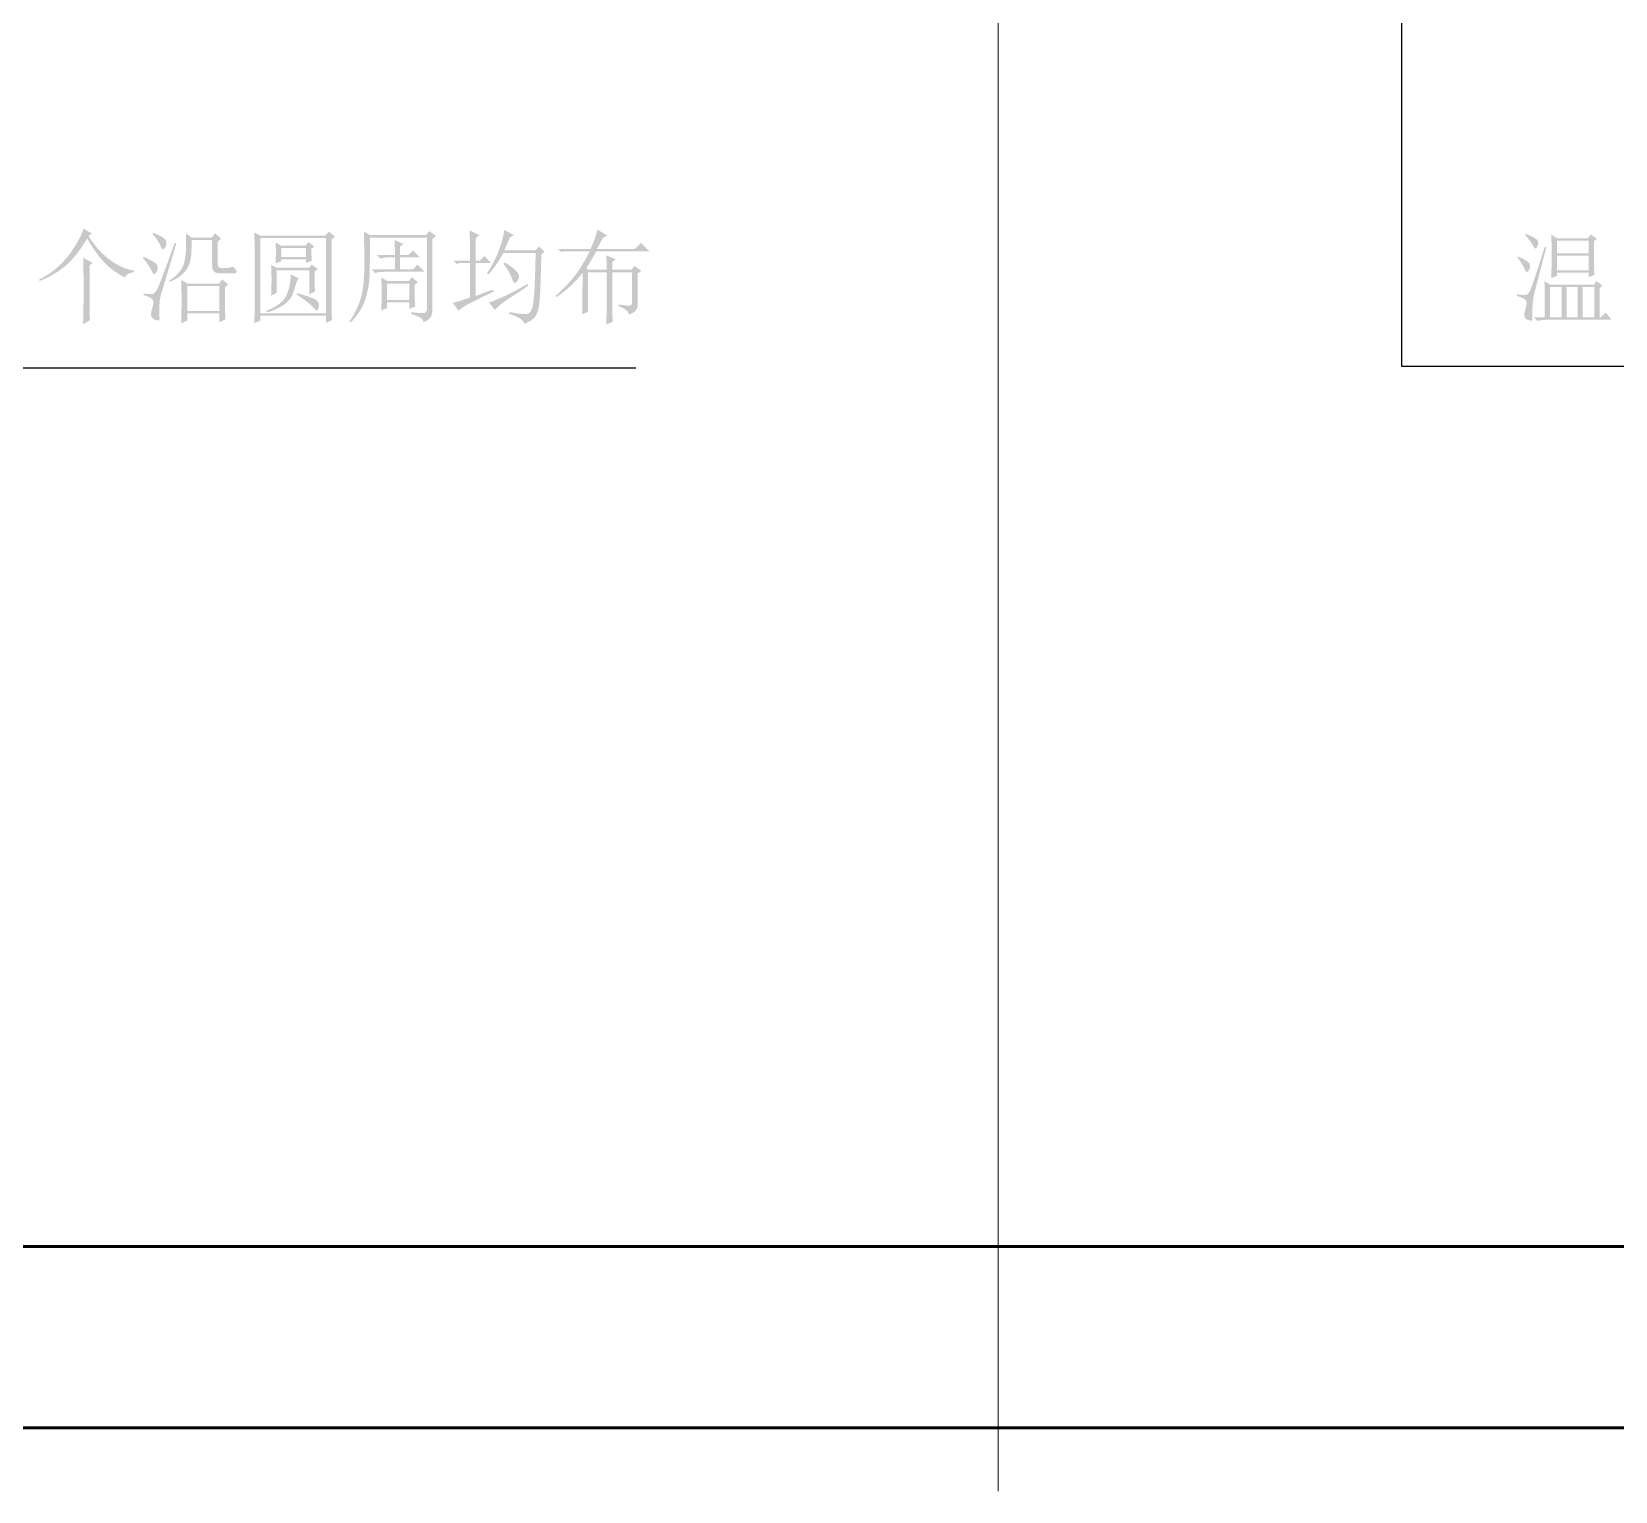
# Model space of a CAD drawing. Header units: millimetres. Extents: x 0 to 841, y 0 to 1189.
# Drawn here: x 202.4 to 284.2, y 0 to 75.4 of the extents above; entities that cross this region are included whole.
import ezdxf

# ---------------------------------------------------------------- set-up
doc = ezdxf.new("R2010")
doc.units = ezdxf.units.MM
doc.layers.add('C00-00-00', color=7, linetype='Continuous')
doc.layers.add('CBF-BF-BF', color=7, linetype='Continuous', true_color=0xbfbfbf)

msp = doc.modelspace()

# ---------------------------------------------------------------- hatches: boundary and pattern name
at = {"layer": 'C00-00-00'}
h = msp.add_hatch(color=256, dxfattribs=at)
edge = h.paths.add_edge_path(flags=0)
edge.add_spline(control_points=[(205.039707, 60.276975), (205.053487, 60.832048), (205.060653, 61.220655), (205.060653, 61.442795), (205.060653, 61.442795), (205.060653, 62.815872), (205.060653, 62.815872), (205.060653, 63.065573), (205.053487, 63.36378), (205.039707, 63.710495), (205.039707, 63.710495), (205.539108, 63.440399), (205.539108, 63.440399), (205.539108, 63.440399), (205.372641, 63.315273), (205.372641, 63.315273), (205.372641, 63.315273), (205.372641, 61.234436), (205.372641, 61.234436), (205.372641, 60.998515), (205.379256, 60.748815), (205.393587, 60.485334), (205.393587, 60.485334), (205.039707, 60.276975), (205.039707, 60.276975)], knot_values=[0, 0, 0, 0, 1, 1, 1, 2, 2, 2, 3, 3, 3, 4, 4, 4, 5, 5, 5, 6, 6, 6, 7, 7, 7, 8, 8, 8, 8], degree=3, periodic=1)
edge = h.paths.add_edge_path(flags=0)
edge.add_spline(control_points=[(205.497767, 64.958997), (205.497767, 64.958997), (205.310354, 64.834423), (205.310354, 64.834423), (205.684629, 64.265568), (206.076543, 63.838928), (206.486096, 63.554501), (206.895098, 63.270074), (207.287012, 63.099748), (207.661838, 63.044627), (207.661838, 63.044627), (207.661838, 62.961393), (207.661838, 62.961393), (207.439698, 62.947613), (207.280397, 62.857765), (207.183383, 62.691298), (206.766664, 62.912886), (206.412784, 63.176367), (206.121743, 63.48174), (205.830701, 63.787113), (205.539108, 64.196115), (205.248066, 64.709297), (204.928913, 64.154223), (204.588813, 63.710495), (204.228318, 63.377561), (203.867823, 63.044627), (203.388817, 62.753034), (202.792402, 62.503884), (202.792402, 62.503884), (202.772007, 62.587118), (202.772007, 62.587118), (203.368422, 62.878159), (203.863965, 63.280547), (204.259737, 63.793728), (204.654959, 64.306909), (204.921747, 64.77875), (205.060653, 65.208698), (205.060653, 65.208698), (205.497767, 64.958997), (205.497767, 64.958997)], knot_values=[0, 0, 0, 0, 1, 1, 1, 2, 2, 2, 3, 3, 3, 4, 4, 4, 5, 5, 5, 6, 6, 6, 7, 7, 7, 8, 8, 8, 9, 9, 9, 10, 10, 10, 11, 11, 11, 12, 12, 12, 13, 13, 13, 13], degree=3, periodic=1)
h = msp.add_hatch(color=256, dxfattribs=at)
edge = h.paths.add_edge_path(flags=0)
edge.add_spline(control_points=[(210.415599, 62.254184), (210.415599, 62.254184), (210.415599, 60.963789), (210.415599, 60.963789), (210.415599, 60.963789), (212.080269, 60.963789), (212.080269, 60.963789), (212.080269, 60.963789), (212.080269, 62.254184), (212.080269, 62.254184), (212.080269, 62.254184), (210.415599, 62.254184), (210.415599, 62.254184)], knot_values=[0, 0, 0, 0, 1, 1, 1, 2, 2, 2, 3, 3, 3, 4, 4, 4, 4], degree=3, periodic=1)
edge = h.paths.add_edge_path(flags=0)
edge.add_spline(control_points=[(211.997036, 63.357166), (211.997036, 63.23204), (212.090191, 63.169752), (212.277605, 63.169752), (212.465018, 63.169752), (212.603373, 63.18684), (212.693772, 63.221567), (212.784171, 63.256293), (212.867405, 63.207786), (212.943473, 63.076046), (213.01954, 62.943754), (212.940165, 62.884774), (212.704245, 62.899106), (212.704245, 62.899106), (212.038377, 62.899106), (212.038377, 62.899106), (211.802457, 62.926666), (211.691663, 63.058407), (211.705443, 63.294327), (211.705443, 63.294327), (211.705443, 64.626063), (211.705443, 64.626063), (211.705443, 64.626063), (210.644354, 64.626063), (210.644354, 64.626063), (210.644354, 64.417704), (210.640495, 64.209896), (210.633881, 64.002087), (210.626715, 63.793728), (210.595296, 63.5997), (210.540174, 63.419453), (210.484501, 63.238654), (210.369848, 63.061714), (210.196767, 62.888633), (210.023685, 62.715), (209.791072, 62.572786), (209.500031, 62.461992), (209.500031, 62.461992), (209.479085, 62.524831), (209.479085, 62.524831), (209.659332, 62.635625), (209.815326, 62.760199), (209.947066, 62.899106), (210.078807, 63.038012), (210.172513, 63.18684), (210.228186, 63.346692), (210.283308, 63.505994), (210.321342, 63.710495), (210.342288, 63.960195), (210.363234, 64.209896), (210.366541, 64.54283), (210.353312, 64.958997), (210.353312, 64.958997), (210.644354, 64.751189), (210.644354, 64.751189), (210.644354, 64.751189), (211.685048, 64.751189), (211.685048, 64.751189), (211.685048, 64.751189), (211.851515, 64.979943), (211.851515, 64.979943), (211.851515, 64.979943), (212.163503, 64.688902), (212.163503, 64.688902), (212.163503, 64.688902), (211.997036, 64.54283), (211.997036, 64.54283), (211.997036, 64.54283), (211.997036, 63.357166), (211.997036, 63.357166)], knot_values=[0, 0, 0, 0, 1, 1, 1, 2, 2, 2, 3, 3, 3, 4, 4, 4, 5, 5, 5, 6, 6, 6, 7, 7, 7, 8, 8, 8, 9, 9, 9, 10, 10, 10, 11, 11, 11, 12, 12, 12, 13, 13, 13, 14, 14, 14, 15, 15, 15, 16, 16, 16, 17, 17, 17, 18, 18, 18, 19, 19, 19, 20, 20, 20, 21, 21, 21, 22, 22, 22, 23, 23, 23, 23], degree=3, periodic=1)
edge = h.paths.add_edge_path(flags=0)
edge.add_spline(control_points=[(210.103611, 60.318867), (210.116841, 60.568567), (210.124006, 60.949457), (210.124006, 61.46319), (210.124006, 61.976371), (210.116841, 62.344032), (210.103611, 62.566172), (210.103611, 62.566172), (210.415599, 62.378758), (210.415599, 62.378758), (210.415599, 62.378758), (212.059323, 62.378758), (212.059323, 62.378758), (212.059323, 62.378758), (212.22579, 62.587118), (212.22579, 62.587118), (212.22579, 62.587118), (212.537778, 62.316471), (212.537778, 62.316471), (212.537778, 62.316471), (212.371311, 62.191896), (212.371311, 62.191896), (212.371311, 62.191896), (212.371311, 61.109861), (212.371311, 61.109861), (212.371311, 60.88717), (212.377926, 60.693142), (212.392257, 60.526675), (212.392257, 60.526675), (212.080269, 60.381154), (212.080269, 60.381154), (212.080269, 60.381154), (212.080269, 60.839214), (212.080269, 60.839214), (212.080269, 60.839214), (210.415599, 60.839214), (210.415599, 60.839214), (210.415599, 60.839214), (210.415599, 60.464388), (210.415599, 60.464388), (210.415599, 60.464388), (210.103611, 60.318867), (210.103611, 60.318867)], knot_values=[0, 0, 0, 0, 1, 1, 1, 2, 2, 2, 3, 3, 3, 4, 4, 4, 5, 5, 5, 6, 6, 6, 7, 7, 7, 8, 8, 8, 9, 9, 9, 10, 10, 10, 11, 11, 11, 12, 12, 12, 13, 13, 13, 14, 14, 14, 14], degree=3, periodic=1)
edge = h.paths.add_edge_path(flags=0)
edge.add_spline(control_points=[(209.853911, 64.459596), (209.367739, 62.822487), (209.100951, 61.924557), (209.052444, 61.765256), (209.003937, 61.605403), (208.979684, 61.390429), (208.979684, 61.119783), (208.979684, 60.849136), (208.982991, 60.662274), (208.990157, 60.558094), (208.996771, 60.454466), (208.91023, 60.440686), (208.729983, 60.516753), (208.549184, 60.592821), (208.503985, 60.769761), (208.594384, 61.047022), (208.684783, 61.324284), (208.688091, 61.501224), (208.604857, 61.577843), (208.521624, 61.65391), (208.376103, 61.720056), (208.168295, 61.775729), (208.168295, 61.775729), (208.168295, 61.858962), (208.168295, 61.858962), (208.417444, 61.83085), (208.570131, 61.823685), (208.625803, 61.838016), (208.680925, 61.851797), (208.750378, 61.914084), (208.833611, 62.025429), (208.916845, 62.136224), (209.229384, 62.954778), (209.770677, 64.480542), (209.770677, 64.480542), (209.853911, 64.459596), (209.853911, 64.459596)], knot_values=[0, 0, 0, 0, 1, 1, 1, 2, 2, 2, 3, 3, 3, 4, 4, 4, 5, 5, 5, 6, 6, 6, 7, 7, 7, 8, 8, 8, 9, 9, 9, 10, 10, 10, 11, 11, 11, 12, 12, 12, 12], degree=3, periodic=1)
edge = h.paths.add_edge_path(flags=0)
edge.add_spline(control_points=[(208.168295, 63.752387), (208.625803, 63.557808), (208.865031, 63.397956), (208.885977, 63.273381), (208.906923, 63.148806), (208.878811, 63.034153), (208.802743, 62.930525), (208.726676, 62.826345), (208.653915, 62.857765), (208.584462, 63.024232), (208.515009, 63.190699), (208.362322, 63.412287), (208.126402, 63.6901), (208.126402, 63.6901), (208.168295, 63.752387), (208.168295, 63.752387)], knot_values=[0, 0, 0, 0, 1, 1, 1, 2, 2, 2, 3, 3, 3, 4, 4, 4, 5, 5, 5, 5], degree=3, periodic=1)
edge = h.paths.add_edge_path(flags=0)
edge.add_spline(control_points=[(208.667696, 65.00089), (209.041971, 64.848203), (209.256945, 64.716462), (209.312618, 64.605668), (209.367739, 64.494323), (209.353959, 64.369748), (209.270725, 64.230842), (209.187492, 64.091936), (209.114731, 64.109574), (209.052444, 64.282656), (208.989605, 64.455738), (208.847392, 64.67457), (208.625803, 64.938602), (208.625803, 64.938602), (208.667696, 65.00089), (208.667696, 65.00089)], knot_values=[0, 0, 0, 0, 1, 1, 1, 2, 2, 2, 3, 3, 3, 4, 4, 4, 5, 5, 5, 5], degree=3, periodic=1)
h = msp.add_hatch(color=256, dxfattribs=at)
edge = h.paths.add_edge_path(flags=0)
edge.add_spline(control_points=[(214.979552, 63.419453), (214.993332, 63.668602), (215.000498, 63.852708), (215.000498, 63.970668), (215.000498, 64.088628), (214.993332, 64.265568), (214.979552, 64.501488), (214.979552, 64.501488), (215.271144, 64.335021), (215.271144, 64.335021), (215.271144, 64.335021), (216.540042, 64.335021), (216.540042, 64.335021), (216.540042, 64.335021), (216.665168, 64.522435), (216.665168, 64.522435), (216.665168, 64.522435), (216.977156, 64.293129), (216.977156, 64.293129), (216.977156, 64.293129), (216.831635, 64.168554), (216.831635, 64.168554), (216.831635, 63.890742), (216.83825, 63.682934), (216.852581, 63.544028), (216.852581, 63.544028), (216.560988, 63.440399), (216.560988, 63.440399), (216.560988, 63.440399), (216.560988, 63.627261), (216.560988, 63.627261), (216.560988, 63.627261), (215.271144, 63.627261), (215.271144, 63.627261), (215.271144, 63.627261), (215.271144, 63.523633), (215.271144, 63.523633), (215.271144, 63.523633), (214.979552, 63.419453), (214.979552, 63.419453)], knot_values=[0, 0, 0, 0, 1, 1, 1, 2, 2, 2, 3, 3, 3, 4, 4, 4, 5, 5, 5, 6, 6, 6, 7, 7, 7, 8, 8, 8, 9, 9, 9, 10, 10, 10, 11, 11, 11, 12, 12, 12, 13, 13, 13, 13], degree=3, periodic=1)
edge = h.paths.add_edge_path(flags=0)
edge.add_spline(control_points=[(214.750797, 63.336219), (214.750797, 63.336219), (215.041839, 63.190699), (215.041839, 63.190699), (215.041839, 63.190699), (216.706509, 63.190699), (216.706509, 63.190699), (216.706509, 63.190699), (216.852581, 63.357166), (216.852581, 63.357166), (216.852581, 63.357166), (217.164569, 63.12786), (217.164569, 63.12786), (217.164569, 63.12786), (216.998102, 63.003285), (216.998102, 63.003285), (216.998102, 62.489553), (217.004717, 62.142838), (217.019048, 61.962591), (217.019048, 61.962591), (216.727455, 61.81707), (216.727455, 61.81707), (216.727455, 61.81707), (216.727455, 63.065573), (216.727455, 63.065573), (216.727455, 63.065573), (215.041839, 63.065573), (215.041839, 63.065573), (215.041839, 63.065573), (215.041839, 61.900304), (215.041839, 61.900304), (215.041839, 61.900304), (214.750797, 61.754783), (214.750797, 61.754783), (214.764578, 62.059605), (214.771743, 62.333559), (214.771743, 62.576645), (214.771743, 62.819179), (214.764578, 63.072738), (214.750797, 63.336219), (214.750797, 63.336219), (214.750797, 63.336219), (214.750797, 63.336219)], knot_values=[0, 0, 0, 0, 1, 1, 1, 2, 2, 2, 3, 3, 3, 4, 4, 4, 5, 5, 5, 6, 6, 6, 7, 7, 7, 8, 8, 8, 9, 9, 9, 10, 10, 10, 11, 11, 11, 12, 12, 12, 13, 13, 13, 14, 14, 14, 14], degree=3, periodic=1)
edge = h.paths.add_edge_path(flags=0)
edge.add_spline(control_points=[(215.770546, 62.857765), (215.770546, 62.857765), (216.186713, 62.628459), (216.186713, 62.628459), (216.102928, 62.559006), (216.023002, 62.372144), (215.946934, 62.066771), (215.870867, 61.761397), (215.71818, 61.518863), (215.489426, 61.338615), (215.26012, 61.157817), (214.944825, 61.00513), (214.542438, 60.880555), (214.542438, 60.880555), (214.501097, 60.963789), (214.501097, 60.963789), (215.028059, 61.172148), (215.367607, 61.428463), (215.520294, 61.733837), (215.67298, 62.03921), (215.756214, 62.413485), (215.770546, 62.857765), (215.770546, 62.857765), (215.770546, 62.857765), (215.770546, 62.857765)], knot_values=[0, 0, 0, 0, 1, 1, 1, 2, 2, 2, 3, 3, 3, 4, 4, 4, 5, 5, 5, 6, 6, 6, 7, 7, 7, 8, 8, 8, 8], degree=3, periodic=1)
edge = h.paths.add_edge_path(flags=0)
edge.add_spline(control_points=[(216.10348, 61.879357), (216.602881, 61.740451), (216.921483, 61.62635), (217.060389, 61.53595), (217.199296, 61.445551), (217.247802, 61.310503), (217.20591, 61.130256), (217.164018, 60.950008), (217.084643, 60.939535), (216.966683, 61.099388), (216.848723, 61.258689), (216.546657, 61.497916), (216.061587, 61.81707), (216.061587, 61.81707), (216.10348, 61.879357), (216.10348, 61.879357)], knot_values=[0, 0, 0, 0, 1, 1, 1, 2, 2, 2, 3, 3, 3, 4, 4, 4, 5, 5, 5, 5], degree=3, periodic=1)
edge = h.paths.add_edge_path(flags=0)
edge.add_spline(control_points=[(215.271144, 64.209896), (215.271144, 64.209896), (215.271144, 63.752387), (215.271144, 63.752387), (215.271144, 63.752387), (216.560988, 63.752387), (216.560988, 63.752387), (216.560988, 63.752387), (216.560988, 64.209896), (216.560988, 64.209896), (216.560988, 64.209896), (215.271144, 64.209896), (215.271144, 64.209896)], knot_values=[0, 0, 0, 0, 1, 1, 1, 2, 2, 2, 3, 3, 3, 4, 4, 4, 4], degree=3, periodic=1)
edge = h.paths.add_edge_path(flags=0)
edge.add_spline(control_points=[(213.87657, 60.318867), (213.89035, 60.62424), (213.897516, 60.866224), (213.897516, 61.047022), (213.897516, 61.047022), (213.897516, 64.314075), (213.897516, 64.314075), (213.897516, 64.480542), (213.89035, 64.716462), (213.87657, 65.021836), (213.87657, 65.021836), (214.189109, 64.855369), (214.189109, 64.855369), (214.189109, 64.855369), (217.55979, 64.855369), (217.55979, 64.855369), (217.55979, 64.855369), (217.726257, 65.063177), (217.726257, 65.063177), (217.726257, 65.063177), (218.059191, 64.79253), (218.059191, 64.79253), (218.059191, 64.79253), (217.871778, 64.647009), (217.871778, 64.647009), (217.871778, 64.647009), (217.871778, 61.109861), (217.871778, 61.109861), (217.871778, 60.943394), (217.878393, 60.735586), (217.892724, 60.485334), (217.892724, 60.485334), (217.580736, 60.339813), (217.580736, 60.339813), (217.580736, 60.339813), (217.580736, 60.714088), (217.580736, 60.714088), (217.580736, 60.714088), (214.189109, 60.714088), (214.189109, 60.714088), (214.189109, 60.714088), (214.189109, 60.464388), (214.189109, 60.464388), (214.189109, 60.464388), (213.87657, 60.318867), (213.87657, 60.318867)], knot_values=[0, 0, 0, 0, 1, 1, 1, 2, 2, 2, 3, 3, 3, 4, 4, 4, 5, 5, 5, 6, 6, 6, 7, 7, 7, 8, 8, 8, 9, 9, 9, 10, 10, 10, 11, 11, 11, 12, 12, 12, 13, 13, 13, 14, 14, 14, 15, 15, 15, 15], degree=3, periodic=1)
edge = h.paths.add_edge_path(flags=0)
edge.add_spline(control_points=[(214.189109, 64.730243), (214.189109, 64.730243), (214.189109, 60.839214), (214.189109, 60.839214), (214.189109, 60.839214), (217.580736, 60.839214), (217.580736, 60.839214), (217.580736, 60.839214), (217.580736, 64.730243), (217.580736, 64.730243), (217.580736, 64.730243), (214.189109, 64.730243), (214.189109, 64.730243)], knot_values=[0, 0, 0, 0, 1, 1, 1, 2, 2, 2, 3, 3, 3, 4, 4, 4, 4], degree=3, periodic=1)
h = msp.add_hatch(color=256, dxfattribs=at)
edge = h.paths.add_edge_path(flags=0)
edge.add_spline(control_points=[(218.794402, 60.4021), (219.085444, 60.832048), (219.286638, 61.254831), (219.397983, 61.670998), (219.508777, 62.087166), (219.56445, 62.614127), (219.56445, 63.252435), (219.56445, 63.890742), (219.557284, 64.494323), (219.543504, 65.063177), (219.543504, 65.063177), (219.856043, 64.875764), (219.856043, 64.875764), (219.856043, 64.875764), (222.748269, 64.875764), (222.748269, 64.875764), (222.748269, 64.875764), (222.914736, 65.084123), (222.914736, 65.084123), (222.914736, 65.084123), (223.268617, 64.834423), (223.268617, 64.834423), (223.268617, 64.834423), (223.081204, 64.667956), (223.081204, 64.667956), (223.081204, 64.667956), (223.081204, 61.047022), (223.081204, 61.047022), (223.108764, 60.72842), (222.956078, 60.50628), (222.623144, 60.381154), (222.623144, 60.547621), (222.414784, 60.686528), (221.999168, 60.797322), (221.999168, 60.797322), (221.999168, 60.901502), (221.999168, 60.901502), (222.29021, 60.859609), (222.498569, 60.842521), (222.623144, 60.849687), (222.747718, 60.856302), (222.810557, 60.943394), (222.810557, 61.109861), (222.810557, 61.109861), (222.810557, 64.751189), (222.810557, 64.751189), (222.810557, 64.751189), (219.856043, 64.751189), (219.856043, 64.751189), (219.856043, 63.793728), (219.848877, 63.120694), (219.835097, 62.732639), (219.820765, 62.344032), (219.744697, 61.944952), (219.605791, 61.53595), (219.466885, 61.126949), (219.217736, 60.735034), (218.857241, 60.360208), (218.857241, 60.360208), (218.794402, 60.4021), (218.794402, 60.4021)], knot_values=[0, 0, 0, 0, 1, 1, 1, 2, 2, 2, 3, 3, 3, 4, 4, 4, 5, 5, 5, 6, 6, 6, 7, 7, 7, 8, 8, 8, 9, 9, 9, 10, 10, 10, 11, 11, 11, 12, 12, 12, 13, 13, 13, 14, 14, 14, 15, 15, 15, 16, 16, 16, 17, 17, 17, 18, 18, 18, 19, 19, 19, 20, 20, 20, 20], degree=3, periodic=1)
edge = h.paths.add_edge_path(flags=0)
edge.add_spline(control_points=[(221.145887, 63.856567), (221.145887, 64.175169), (221.138721, 64.432035), (221.12494, 64.626063), (221.12494, 64.626063), (221.583, 64.418255), (221.583, 64.418255), (221.583, 64.418255), (221.416533, 64.293129), (221.416533, 64.293129), (221.416533, 64.293129), (221.416533, 63.856567), (221.416533, 63.856567), (221.416533, 63.856567), (221.853647, 63.856567), (221.853647, 63.856567), (221.853647, 63.856567), (222.082401, 64.085321), (222.082401, 64.085321), (222.082401, 64.085321), (222.436282, 63.731441), (222.436282, 63.731441), (222.436282, 63.731441), (221.416533, 63.731441), (221.416533, 63.731441), (221.416533, 63.731441), (221.416533, 63.107465), (221.416533, 63.107465), (221.416533, 63.107465), (222.061455, 63.107465), (222.061455, 63.107465), (222.061455, 63.107465), (222.311156, 63.357166), (222.311156, 63.357166), (222.311156, 63.357166), (222.685982, 62.982339), (222.685982, 62.982339), (222.685982, 62.982339), (220.625539, 62.982339), (220.625539, 62.982339), (220.445292, 62.982339), (220.278825, 62.961393), (220.126138, 62.920052), (220.126138, 62.920052), (219.939276, 63.107465), (219.939276, 63.107465), (219.939276, 63.107465), (221.145887, 63.107465), (221.145887, 63.107465), (221.145887, 63.107465), (221.145887, 63.731441), (221.145887, 63.731441), (221.145887, 63.731441), (220.896186, 63.731441), (220.896186, 63.731441), (220.715388, 63.731441), (220.548921, 63.710495), (220.396785, 63.669153), (220.396785, 63.669153), (220.209372, 63.856567), (220.209372, 63.856567), (220.209372, 63.856567), (221.145887, 63.856567), (221.145887, 63.856567)], knot_values=[0, 0, 0, 0, 1, 1, 1, 2, 2, 2, 3, 3, 3, 4, 4, 4, 5, 5, 5, 6, 6, 6, 7, 7, 7, 8, 8, 8, 9, 9, 9, 10, 10, 10, 11, 11, 11, 12, 12, 12, 13, 13, 13, 14, 14, 14, 15, 15, 15, 16, 16, 16, 17, 17, 17, 18, 18, 18, 19, 19, 19, 20, 20, 20, 21, 21, 21, 21], degree=3, periodic=1)
edge = h.paths.add_edge_path(flags=0)
edge.add_spline(control_points=[(220.438677, 60.984735), (220.451907, 61.206324), (220.459072, 61.487443), (220.459072, 61.827543), (220.459072, 62.167092), (220.451907, 62.455377), (220.438677, 62.691298), (220.438677, 62.691298), (220.750665, 62.503884), (220.750665, 62.503884), (220.750665, 62.503884), (221.874042, 62.503884), (221.874042, 62.503884), (221.874042, 62.503884), (222.020114, 62.711692), (222.020114, 62.711692), (222.020114, 62.711692), (222.332102, 62.441597), (222.332102, 62.441597), (222.332102, 62.441597), (222.165635, 62.316471), (222.165635, 62.316471), (222.165635, 61.789509), (222.17225, 61.414683), (222.186581, 61.193094), (222.186581, 61.193094), (221.894988, 61.067969), (221.894988, 61.067969), (221.894988, 61.067969), (221.894988, 61.400903), (221.894988, 61.400903), (221.894988, 61.400903), (220.729719, 61.400903), (220.729719, 61.400903), (220.729719, 61.400903), (220.729719, 61.109861), (220.729719, 61.109861), (220.729719, 61.109861), (220.438677, 60.984735), (220.438677, 60.984735)], knot_values=[0, 0, 0, 0, 1, 1, 1, 2, 2, 2, 3, 3, 3, 4, 4, 4, 5, 5, 5, 6, 6, 6, 7, 7, 7, 8, 8, 8, 9, 9, 9, 10, 10, 10, 11, 11, 11, 12, 12, 12, 13, 13, 13, 13], degree=3, periodic=1)
edge = h.paths.add_edge_path(flags=0)
edge.add_spline(control_points=[(220.729719, 62.378758), (220.729719, 62.378758), (220.729719, 61.526028), (220.729719, 61.526028), (220.729719, 61.526028), (221.894988, 61.526028), (221.894988, 61.526028), (221.894988, 61.526028), (221.894988, 62.378758), (221.894988, 62.378758), (221.894988, 62.378758), (220.729719, 62.378758), (220.729719, 62.378758)], knot_values=[0, 0, 0, 0, 1, 1, 1, 2, 2, 2, 3, 3, 3, 4, 4, 4, 4], degree=3, periodic=1)
h = msp.add_hatch(color=256, dxfattribs=at)
edge = h.paths.add_edge_path(flags=0)
edge.add_spline(control_points=[(227.291276, 64.875764), (227.291276, 64.875764), (227.083467, 64.751189), (227.083467, 64.751189), (226.986454, 64.529049), (226.888888, 64.306909), (226.791875, 64.085321), (226.791875, 64.085321), (228.394257, 64.085321), (228.394257, 64.085321), (228.394257, 64.085321), (228.581671, 64.293129), (228.581671, 64.293129), (228.581671, 64.293129), (228.872712, 64.023034), (228.872712, 64.023034), (228.872712, 64.023034), (228.706245, 63.876962), (228.706245, 63.876962), (228.678684, 62.281745), (228.633485, 61.355703), (228.571197, 61.098837), (228.508359, 60.84197), (228.414652, 60.662274), (228.290078, 60.558094), (228.165503, 60.454466), (228.012816, 60.367374), (227.832569, 60.297921), (227.776896, 60.50628), (227.52003, 60.672747), (227.062521, 60.797322), (227.062521, 60.797322), (227.062521, 60.901502), (227.062521, 60.901502), (227.492469, 60.818268), (227.793984, 60.786849), (227.967617, 60.807795), (228.140698, 60.828741), (228.252044, 61.039857), (228.300551, 61.442244), (228.349058, 61.844631), (228.387092, 62.683581), (228.415204, 63.960195), (228.415204, 63.960195), (226.750533, 63.960195), (226.750533, 63.960195), (226.500282, 63.502686), (226.243967, 63.135026), (225.980486, 62.857765), (225.980486, 62.857765), (225.897252, 62.899106), (225.897252, 62.899106), (226.160733, 63.287161), (226.368541, 63.689548), (226.521228, 64.105716), (226.673914, 64.521883), (226.764314, 64.868598), (226.791875, 65.14641), (226.791875, 65.14641), (227.291276, 64.875764), (227.291276, 64.875764)], knot_values=[0, 0, 0, 0, 1, 1, 1, 2, 2, 2, 3, 3, 3, 4, 4, 4, 5, 5, 5, 6, 6, 6, 7, 7, 7, 8, 8, 8, 9, 9, 9, 10, 10, 10, 11, 11, 11, 12, 12, 12, 13, 13, 13, 14, 14, 14, 15, 15, 15, 16, 16, 16, 17, 17, 17, 18, 18, 18, 19, 19, 19, 20, 20, 20, 20], degree=3, periodic=1)
edge = h.paths.add_edge_path(flags=0)
edge.add_spline(control_points=[(226.812821, 63.460794), (227.131423, 63.280547), (227.350256, 63.11408), (227.468216, 62.961393), (227.586176, 62.808706), (227.586176, 62.65602), (227.468216, 62.503884), (227.350256, 62.351198), (227.263164, 62.378758), (227.208042, 62.587118), (227.152369, 62.794926), (226.999683, 63.065573), (226.750533, 63.398507), (226.750533, 63.398507), (226.812821, 63.460794), (226.812821, 63.460794)], knot_values=[0, 0, 0, 0, 1, 1, 1, 2, 2, 2, 3, 3, 3, 4, 4, 4, 5, 5, 5, 5], degree=3, periodic=1)
edge = h.paths.add_edge_path(flags=0)
edge.add_spline(control_points=[(228.040377, 62.27513), (227.790677, 62.094331), (227.475381, 61.882665), (227.09394, 61.64013), (226.7125, 61.397595), (226.452326, 61.185929), (226.31342, 61.005681), (226.31342, 61.005681), (226.001432, 61.400903), (226.001432, 61.400903), (226.19546, 61.456024), (226.455082, 61.560204), (226.781401, 61.71289), (227.107721, 61.865577), (227.513415, 62.080551), (227.999036, 62.358363), (227.999036, 62.358363), (228.040377, 62.27513), (228.040377, 62.27513)], knot_values=[0, 0, 0, 0, 1, 1, 1, 2, 2, 2, 3, 3, 3, 4, 4, 4, 5, 5, 5, 6, 6, 6, 6], degree=3, periodic=1)
edge = h.paths.add_edge_path(flags=0)
edge.add_spline(control_points=[(225.314618, 61.733837), (225.314618, 61.733837), (226.20924, 62.066771), (226.20924, 62.066771), (226.20924, 62.066771), (226.251132, 61.962591), (226.251132, 61.962591), (225.723619, 61.71289), (225.307452, 61.50839), (225.002079, 61.349088), (224.696705, 61.189236), (224.509843, 61.060803), (224.440941, 60.963789), (224.440941, 60.963789), (224.128402, 61.379956), (224.128402, 61.379956), (224.503229, 61.47697), (224.801436, 61.56737), (225.023576, 61.650603), (225.023576, 61.650603), (225.023576, 63.440399), (225.023576, 63.440399), (225.023576, 63.440399), (224.524175, 63.440399), (224.524175, 63.440399), (224.524175, 63.440399), (224.336762, 63.398507), (224.336762, 63.398507), (224.336762, 63.398507), (224.170295, 63.564974), (224.170295, 63.564974), (224.170295, 63.564974), (225.023576, 63.564974), (225.023576, 63.564974), (225.023576, 64.341636), (225.01641, 64.861983), (225.00263, 65.125464), (225.00263, 65.125464), (225.502031, 64.875764), (225.502031, 64.875764), (225.502031, 64.875764), (225.314618, 64.709297), (225.314618, 64.709297), (225.314618, 64.709297), (225.314618, 63.564974), (225.314618, 63.564974), (225.314618, 63.564974), (225.543372, 63.564974), (225.543372, 63.564974), (225.543372, 63.564974), (225.772677, 63.793728), (225.772677, 63.793728), (225.772677, 63.793728), (226.105611, 63.440399), (226.105611, 63.440399), (226.105611, 63.440399), (225.314618, 63.440399), (225.314618, 63.440399), (225.314618, 63.440399), (225.314618, 61.733837), (225.314618, 61.733837)], knot_values=[0, 0, 0, 0, 1, 1, 1, 2, 2, 2, 3, 3, 3, 4, 4, 4, 5, 5, 5, 6, 6, 6, 7, 7, 7, 8, 8, 8, 9, 9, 9, 10, 10, 10, 11, 11, 11, 12, 12, 12, 13, 13, 13, 14, 14, 14, 15, 15, 15, 16, 16, 16, 17, 17, 17, 18, 18, 18, 19, 19, 19, 20, 20, 20, 20], degree=3, periodic=1)
h = msp.add_hatch(color=256, dxfattribs=at)
edge = h.paths.add_edge_path(flags=0)
edge.add_spline(control_points=[(232.084533, 63.086519), (232.084533, 63.36378), (232.077368, 63.613481), (232.063587, 63.83562), (232.063587, 63.83562), (232.542042, 63.627261), (232.542042, 63.627261), (232.542042, 63.627261), (232.375575, 63.48174), (232.375575, 63.48174), (232.375575, 63.48174), (232.375575, 63.086519), (232.375575, 63.086519), (232.375575, 63.086519), (233.353982, 63.086519), (233.353982, 63.086519), (233.353982, 63.086519), (233.520449, 63.294327), (233.520449, 63.294327), (233.520449, 63.294327), (233.873778, 63.024232), (233.873778, 63.024232), (233.873778, 63.024232), (233.686916, 62.899106), (233.686916, 62.899106), (233.686916, 62.899106), (233.686916, 61.234436), (233.686916, 61.234436), (233.658804, 61.012296), (233.506118, 60.859609), (233.228856, 60.776376), (233.228856, 60.929062), (233.055223, 61.074583), (232.708509, 61.213489), (232.708509, 61.213489), (232.708509, 61.296723), (232.708509, 61.296723), (232.95821, 61.254831), (233.13515, 61.234436), (233.239329, 61.234436), (233.342958, 61.234436), (233.395323, 61.289557), (233.395323, 61.400903), (233.395323, 61.400903), (233.395323, 62.961393), (233.395323, 62.961393), (233.395323, 62.961393), (232.375575, 62.961393), (232.375575, 62.961393), (232.375575, 62.961393), (232.375575, 61.276328), (232.375575, 61.276328), (232.375575, 60.956623), (232.38219, 60.665581), (232.396521, 60.4021), (232.396521, 60.4021), (232.063587, 60.25658), (232.063587, 60.25658), (232.077368, 60.770312), (232.084533, 61.241601), (232.084533, 61.671549), (232.084533, 61.671549), (232.084533, 62.961393), (232.084533, 62.961393), (232.084533, 62.961393), (231.127072, 62.961393), (231.127072, 62.961393), (231.127072, 62.961393), (231.127072, 60.922448), (231.127072, 60.922448), (231.127072, 60.922448), (230.815085, 60.797322), (230.815085, 60.797322), (230.828865, 61.24105), (230.836031, 61.948811), (230.836031, 62.920052), (230.447424, 62.434431), (229.99653, 62.018264), (229.483348, 61.671549), (229.483348, 61.671549), (229.442007, 61.733837), (229.442007, 61.733837), (230.024091, 62.260798), (230.443565, 62.732639), (230.700432, 63.148806), (230.957298, 63.564974), (231.127072, 63.863181), (231.210306, 64.043429), (231.210306, 64.043429), (229.920462, 64.043429), (229.920462, 64.043429), (229.920462, 64.043429), (229.733049, 64.002087), (229.733049, 64.002087), (229.733049, 64.002087), (229.566582, 64.168554), (229.566582, 64.168554), (229.566582, 64.168554), (231.252198, 64.168554), (231.252198, 64.168554), (231.432446, 64.55661), (231.550406, 64.889544), (231.606079, 65.167357), (231.606079, 65.167357), (232.10548, 64.855369), (232.10548, 64.855369), (232.10548, 64.855369), (231.89712, 64.751189), (231.89712, 64.751189), (231.89712, 64.751189), (231.585132, 64.168554), (231.585132, 64.168554), (231.585132, 64.168554), (233.540844, 64.168554), (233.540844, 64.168554), (233.540844, 64.168554), (233.853383, 64.480542), (233.853383, 64.480542), (233.853383, 64.480542), (234.289946, 64.043429), (234.289946, 64.043429), (234.289946, 64.043429), (231.54324, 64.043429), (231.54324, 64.043429), (231.390553, 63.752387), (231.224086, 63.46796), (231.043839, 63.190699), (231.043839, 63.190699), (231.106677, 63.086519), (231.106677, 63.086519), (231.106677, 63.086519), (232.084533, 63.086519), (232.084533, 63.086519)], knot_values=[0, 0, 0, 0, 1, 1, 1, 2, 2, 2, 3, 3, 3, 4, 4, 4, 5, 5, 5, 6, 6, 6, 7, 7, 7, 8, 8, 8, 9, 9, 9, 10, 10, 10, 11, 11, 11, 12, 12, 12, 13, 13, 13, 14, 14, 14, 15, 15, 15, 16, 16, 16, 17, 17, 17, 18, 18, 18, 19, 19, 19, 20, 20, 20, 21, 21, 21, 22, 22, 22, 23, 23, 23, 24, 24, 24, 25, 25, 25, 26, 26, 26, 27, 27, 27, 28, 28, 28, 29, 29, 29, 30, 30, 30, 31, 31, 31, 32, 32, 32, 33, 33, 33, 34, 34, 34, 35, 35, 35, 36, 36, 36, 37, 37, 37, 38, 38, 38, 39, 39, 39, 40, 40, 40, 41, 41, 41, 42, 42, 42, 43, 43, 43, 44, 44, 44, 44], degree=3, periodic=1)
h = msp.add_hatch(color=256, dxfattribs=at)
edge = h.paths.add_edge_path(flags=0)
edge.add_spline(control_points=[(281.160444, 64.583391), (281.160444, 64.583391), (281.160444, 63.938469), (281.160444, 63.938469), (281.160444, 63.938469), (282.804719, 63.938469), (282.804719, 63.938469), (282.804719, 63.938469), (282.804719, 64.583391), (282.804719, 64.583391), (282.804719, 64.583391), (281.160444, 64.583391), (281.160444, 64.583391)], knot_values=[0, 0, 0, 0, 1, 1, 1, 2, 2, 2, 3, 3, 3, 4, 4, 4, 4], degree=3, periodic=1)
edge = h.paths.add_edge_path(flags=0)
edge.add_spline(control_points=[(281.160444, 63.813895), (281.160444, 63.813895), (281.160444, 63.064793), (281.160444, 63.064793), (281.160444, 63.064793), (282.804719, 63.064793), (282.804719, 63.064793), (282.804719, 63.064793), (282.804719, 63.813895), (282.804719, 63.813895), (282.804719, 63.813895), (281.160444, 63.813895), (281.160444, 63.813895)], knot_values=[0, 0, 0, 0, 1, 1, 1, 2, 2, 2, 3, 3, 3, 4, 4, 4, 4], degree=3, periodic=1)
edge = h.paths.add_edge_path(flags=0)
edge.add_spline(control_points=[(280.807115, 62.190566), (280.807115, 62.190566), (280.807115, 60.630075), (280.807115, 60.630075), (280.807115, 60.630075), (281.410145, 60.630075), (281.410145, 60.630075), (281.410145, 60.630075), (281.410145, 62.190566), (281.410145, 62.190566), (281.410145, 62.190566), (280.807115, 62.190566), (280.807115, 62.190566)], knot_values=[0, 0, 0, 0, 1, 1, 1, 2, 2, 2, 3, 3, 3, 4, 4, 4, 4], degree=3, periodic=1)
edge = h.paths.add_edge_path(flags=0)
edge.add_spline(control_points=[(281.659845, 62.190566), (281.659845, 62.190566), (281.659845, 60.630075), (281.659845, 60.630075), (281.659845, 60.630075), (282.24248, 60.630075), (282.24248, 60.630075), (282.24248, 60.630075), (282.24248, 62.190566), (282.24248, 62.190566), (282.24248, 62.190566), (281.659845, 62.190566), (281.659845, 62.190566)], knot_values=[0, 0, 0, 0, 1, 1, 1, 2, 2, 2, 3, 3, 3, 4, 4, 4, 4], degree=3, periodic=1)
edge = h.paths.add_edge_path(flags=0)
edge.add_spline(control_points=[(282.49218, 62.190566), (282.49218, 62.190566), (282.49218, 60.630075), (282.49218, 60.630075), (282.49218, 60.630075), (283.095761, 60.630075), (283.095761, 60.630075), (283.095761, 60.630075), (283.095761, 62.190566), (283.095761, 62.190566), (283.095761, 62.190566), (282.49218, 62.190566), (282.49218, 62.190566)], knot_values=[0, 0, 0, 0, 1, 1, 1, 2, 2, 2, 3, 3, 3, 4, 4, 4, 4], degree=3, periodic=1)
edge = h.paths.add_edge_path(flags=0)
edge.add_spline(control_points=[(280.869402, 62.648626), (280.883183, 62.912106), (280.890349, 63.313942), (280.890349, 63.855236), (280.890349, 64.395978), (280.883183, 64.749858), (280.869402, 64.916325), (280.869402, 64.916325), (281.160444, 64.708517), (281.160444, 64.708517), (281.160444, 64.708517), (282.762827, 64.708517), (282.762827, 64.708517), (282.762827, 64.708517), (282.908348, 64.916325), (282.908348, 64.916325), (282.908348, 64.916325), (283.220887, 64.687571), (283.220887, 64.687571), (283.220887, 64.687571), (283.074815, 64.562996), (283.074815, 64.562996), (283.074815, 63.730661), (283.081429, 63.148027), (283.095761, 62.815093), (283.095761, 62.815093), (282.804719, 62.710913), (282.804719, 62.710913), (282.804719, 62.710913), (282.804719, 62.939667), (282.804719, 62.939667), (282.804719, 62.939667), (281.160444, 62.939667), (281.160444, 62.939667), (281.160444, 62.939667), (281.160444, 62.7732), (281.160444, 62.7732), (281.160444, 62.7732), (280.869402, 62.648626), (280.869402, 62.648626)], knot_values=[0, 0, 0, 0, 1, 1, 1, 2, 2, 2, 3, 3, 3, 4, 4, 4, 5, 5, 5, 6, 6, 6, 7, 7, 7, 8, 8, 8, 9, 9, 9, 10, 10, 10, 11, 11, 11, 12, 12, 12, 13, 13, 13, 13], degree=3, periodic=1)
edge = h.paths.add_edge_path(flags=0)
edge.add_spline(control_points=[(280.515522, 62.502553), (280.515522, 62.502553), (280.807115, 62.315691), (280.807115, 62.315691), (280.807115, 62.315691), (283.074815, 62.315691), (283.074815, 62.315691), (283.074815, 62.315691), (283.199941, 62.502553), (283.199941, 62.502553), (283.199941, 62.502553), (283.511928, 62.273799), (283.511928, 62.273799), (283.511928, 62.273799), (283.366408, 62.128278), (283.366408, 62.128278), (283.366408, 62.128278), (283.366408, 60.630075), (283.366408, 60.630075), (283.366408, 60.630075), (283.428695, 60.630075), (283.428695, 60.630075), (283.428695, 60.630075), (283.678395, 60.879776), (283.678395, 60.879776), (283.678395, 60.879776), (283.990383, 60.504949), (283.990383, 60.504949), (283.990383, 60.504949), (280.661043, 60.504949), (280.661043, 60.504949), (280.480796, 60.504949), (280.314329, 60.484554), (280.161642, 60.442662), (280.161642, 60.442662), (279.97478, 60.630075), (279.97478, 60.630075), (279.97478, 60.630075), (280.536468, 60.630075), (280.536468, 60.630075), (280.536468, 60.630075), (280.536468, 62.003152), (280.536468, 62.003152), (280.536468, 62.142059), (280.529303, 62.308526), (280.515522, 62.502553), (280.515522, 62.502553), (280.515522, 62.502553), (280.515522, 62.502553)], knot_values=[0, 0, 0, 0, 1, 1, 1, 2, 2, 2, 3, 3, 3, 4, 4, 4, 5, 5, 5, 6, 6, 6, 7, 7, 7, 8, 8, 8, 9, 9, 9, 10, 10, 10, 11, 11, 11, 12, 12, 12, 13, 13, 13, 14, 14, 14, 15, 15, 15, 16, 16, 16, 16], degree=3, periodic=1)
edge = h.paths.add_edge_path(flags=0)
edge.add_spline(control_points=[(280.619702, 64.250457), (280.217315, 62.724693), (279.998482, 61.874719), (279.963756, 61.701638), (279.929029, 61.528005), (279.908083, 61.316338), (279.901468, 61.066638), (279.894854, 60.816937), (279.894854, 60.643856), (279.901468, 60.546842), (279.908083, 60.449828), (279.824849, 60.435496), (279.651768, 60.504949), (279.478686, 60.574402), (279.436794, 60.744728), (279.527193, 61.014823), (279.617041, 61.284919), (279.620349, 61.458552), (279.537115, 61.535171), (279.453882, 61.611238), (279.308361, 61.677384), (279.100553, 61.733057), (279.100553, 61.733057), (279.100553, 61.81629), (279.100553, 61.81629), (279.350253, 61.788178), (279.50294, 61.777705), (279.558612, 61.784871), (279.613734, 61.791486), (279.67988, 61.854324), (279.755947, 61.972284), (279.832015, 62.090244), (280.092189, 62.856434), (280.536468, 64.271403), (280.536468, 64.271403), (280.619702, 64.250457), (280.619702, 64.250457)], knot_values=[0, 0, 0, 0, 1, 1, 1, 2, 2, 2, 3, 3, 3, 4, 4, 4, 5, 5, 5, 6, 6, 6, 7, 7, 7, 8, 8, 8, 9, 9, 9, 10, 10, 10, 11, 11, 11, 12, 12, 12, 12], degree=3, periodic=1)
edge = h.paths.add_edge_path(flags=0)
edge.add_spline(control_points=[(279.16284, 63.772002), (279.537666, 63.605535), (279.73886, 63.466629), (279.766421, 63.355835), (279.793981, 63.244489), (279.769728, 63.137002), (279.69366, 63.033374), (279.617041, 62.929194), (279.554754, 62.95014), (279.506247, 63.095661), (279.45774, 63.241182), (279.329307, 63.452849), (279.121499, 63.730661), (279.121499, 63.730661), (279.16284, 63.772002), (279.16284, 63.772002)], knot_values=[0, 0, 0, 0, 1, 1, 1, 2, 2, 2, 3, 3, 3, 4, 4, 4, 5, 5, 5, 5], degree=3, periodic=1)
edge = h.paths.add_edge_path(flags=0)
edge.add_spline(control_points=[(279.558612, 64.937271), (279.822093, 64.840257), (280.005648, 64.749858), (280.109828, 64.666625), (280.213456, 64.583391), (280.231095, 64.462124), (280.161642, 64.302823), (280.092189, 64.14297), (280.019428, 64.14297), (279.943361, 64.302823), (279.866742, 64.462124), (279.724528, 64.66001), (279.51672, 64.89593), (279.51672, 64.89593), (279.558612, 64.937271), (279.558612, 64.937271)], knot_values=[0, 0, 0, 0, 1, 1, 1, 2, 2, 2, 3, 3, 3, 4, 4, 4, 5, 5, 5, 5], degree=3, periodic=1)

# ---------------------------------------------------------------- linework, layer by layer
at = {"layer": 'C00-00-00', "lineweight": 53}
msp.add_lwpolyline([(805.264667, 3.284361), (45.042667, 3.284361), (35.687, 3.284361), (35.687, 1176.468028), (35.687, 1185.823694), (795.909, 1185.823694), (805.264667, 1185.823694), (805.264667, 1176.468028)], dxfattribs=at)
msp.add_lwpolyline([(795.909, 12.640028), (45.042667, 12.640028), (45.042667, 1176.468028), (795.909, 1176.468028)], close=True, dxfattribs=at)
at = {"layer": 'C00-00-00', "lineweight": 25}
for points in [[(162.56, 168.596028), (162.56, 58.021361), (233.595333, 58.021361)], [(273.134667, 123.045361), (273.134667, 58.106028), (309.964667, 58.106028)]]:
    msp.add_lwpolyline(points, dxfattribs=at)
at = {"layer": 'CBF-BF-BF', "lineweight": 9}
msp.add_lwpolyline([(252.3, 0), (252.3, 1189.000035)], dxfattribs=at)

doc.saveas('drawing.dxf')
